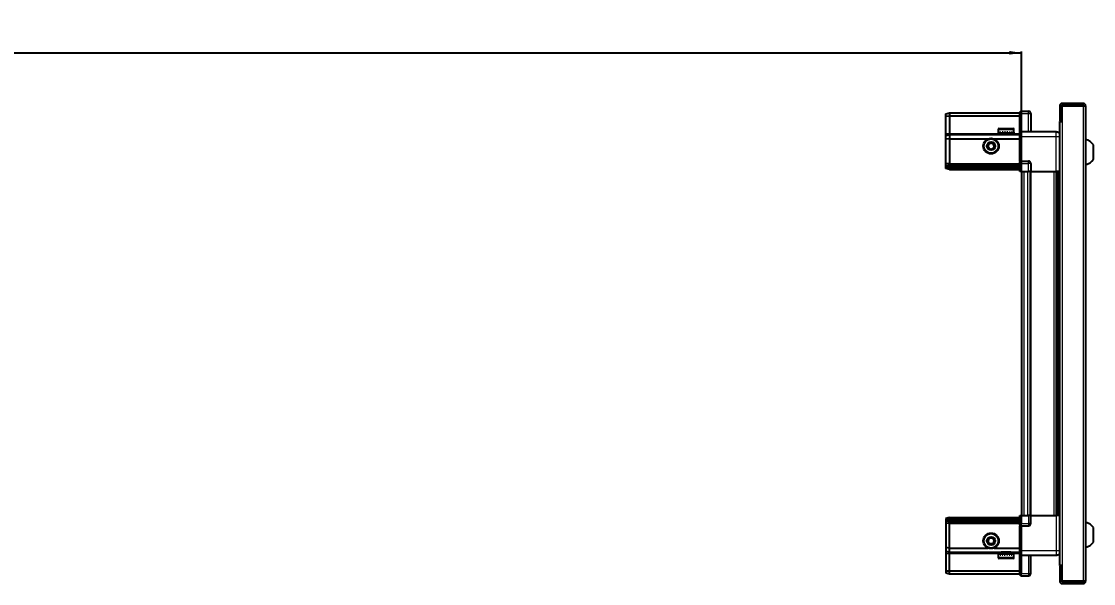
# Model space of a CAD drawing. Header units: millimetres. Extents: x 834 to 4842, y -897 to 1801.
# Drawn here: x 2980 to 3870, y 1277 to 1744 of the extents above; entities that cross this region are included whole.
import ezdxf

# ---------------------------------------------------------------- set-up
doc = ezdxf.new("R2010")
doc.units = ezdxf.units.MM
doc.layers.add('FORMAT', color=7, linetype='Continuous')
doc.styles.add('SLDTEXTSTYLE0', font='TXT', dxfattribs={"width": 0.75})
doc.dimstyles.new('SLDDIMSTYLE0', dxfattribs={"dimtxt": 20, "dimasz": 10, "dimexe": 0, "dimexo": 0.0625, "dimgap": 5, "dimtad": 2, "dimdec": 1, "dimrnd": 1e-09, "dimzin": 12, "dimdsep": 46, "dimtxsty": 'SLDTEXTSTYLE0', "dimsah": 1, "dimcen": 0.09, "dimadec": 0, "dimazin": 3, "dimtfac": 1, "dimtofl": 0, "dimtmove": 0, "dimatfit": 3, "dimfxl": 0, "dimfrac": 2, "dimtolj": 1, "dimtzin": 12, "dimarcsym": 0})

# ---------------------------------------------------------------- blocks, each defined once
blk = doc.blocks.new('_D_4')
at = {"layer": 'FORMAT'}
for p, q in [((1910.07, 1619.77), (1910.07, 1719.26)), ((3810.07, 1619.77), (3810.07, 1719.26)), ((1910.07, 1718.26), (3810.07, 1718.26))]:
    blk.add_line(p, q, dxfattribs=at)
for points in [[(1910.07, 1718.26), (1920.07, 1716.72), (1920.07, 1719.8)], [(3810.07, 1718.26), (3800.07, 1719.8), (3800.07, 1716.72)]]:
    blk.add_solid(points, dxfattribs=at)
at = {"layer": 'FORMAT', "insert": (2830.51, 1744.04), "char_height": 20, "attachment_point": 1, "style": 'SLDTEXTSTYLE0'}
blk.add_mtext('1900', dxfattribs=at)

msp = doc.modelspace()

# ---------------------------------------------------------------- linework, layer by layer
at = {"color": 7, "linetype": 'Continuous', "lineweight": 25}
for p, q in [((3841.92, 1674.16), (3841.92, 1661.76)), ((3843.42, 1674.16), (3843.42, 1661.76)), ((3843.92, 1661.26), (3843.92, 1674.16)), ((3843.92, 1674.16), (3861.32, 1674.16)), ((3861.32, 1676.26), (3844.02, 1676.26)), ((3861.32, 1674.76), (3844.02, 1674.76)), ((3861.32, 1674.76), (3861.32, 1676.26)), ((3861.32, 1674.16), (3863.42, 1674.16)), ((3863.42, 1674.16), (3863.42, 1279.36)), ((3747.42, 1667.45), (3750.42, 1668.26)), ((3747.42, 1665.6), (3747.42, 1667.45)), ((3747.42, 1665.6), (3750.42, 1665.76)), ((3747.42, 1651.26), (3747.42, 1665.6)), ((3750.42, 1668.26), (3750.42, 1665.76)), ((3750.42, 1668.26), (3808.72, 1668.26)), ((3750.42, 1665.76), (3750.42, 1651.26)), ((3750.42, 1665.76), (3808.72, 1665.76)), ((3809.59, 1669.76), (3808.72, 1669.26)), ((3809.59, 1669.76), (3808.72, 1669.26)), ((3808.72, 1669.26), (3808.72, 1667.76)), ((3808.72, 1652.96), (3808.72, 1667.76)), ((3809.92, 1669.76), (3809.59, 1669.76)), ((3809.92, 1669.76), (3809.59, 1669.76)), ((3809.92, 1669.76), (3809.92, 1669.76)), ((3809.92, 1667.76), (3809.92, 1669.76)), ((3809.92, 1669.76), (3815.92, 1669.76)), ((3809.92, 1667.76), (3809.92, 1652.96)), ((3817.92, 1667.76), (3817.92, 1652.76)), ((3841.82, 1661.26), (3841.82, 1292.26)), ((3841.82, 1661.26), (3843.92, 1661.26)), ((3841.92, 1661.76), (3843.42, 1661.76)), ((3747.42, 1649.45), (3747.42, 1651.26)), ((3747.42, 1649.45), (3750.42, 1650.26)), ((3747.42, 1646.42), (3747.42, 1649.45)), ((3750.42, 1651.26), (3750.42, 1650.26)), ((3750.42, 1650.26), (3750.42, 1646.76)), ((3750.42, 1650.26), (3808.72, 1650.26)), ((3790.92, 1654.66), (3790.92, 1651.76)), ((3790.92, 1651.76), (3790.96, 1651.76)), ((3791.08, 1652.26), (3790.96, 1652.26)), ((3790.96, 1652.26), (3790.96, 1651.76)), ((3790.96, 1651.76), (3791.08, 1651.76)), ((3791.08, 1652.26), (3791.08, 1651.76)), ((3791.08, 1651.76), (3791.49, 1651.76)), ((3791.83, 1652.26), (3791.49, 1652.26)), ((3791.49, 1652.26), (3791.49, 1651.76)), ((3791.49, 1651.76), (3791.83, 1651.76)), ((3791.72, 1655.46), (3803.12, 1655.46)), ((3791.83, 1652.26), (3791.83, 1651.76)), ((3791.83, 1651.76), (3792.6, 1651.76)), ((3793.12, 1652.26), (3792.6, 1652.26)), ((3792.6, 1652.26), (3792.6, 1651.76)), ((3792.6, 1651.76), (3793.12, 1651.76)), ((3793.02, 1651.76), (3793.02, 1651.66)), ((3793.02, 1651.66), (3801.82, 1651.66)), ((3793.12, 1652.26), (3793.12, 1651.76)), ((3793.12, 1651.76), (3794.18, 1651.76)), ((3793.42, 1651.26), (3794.11, 1650.77)), ((3793.42, 1651.26), (3801.42, 1651.26)), ((3794.11, 1650.77), (3793.42, 1650.29)), ((3793.42, 1650.29), (3793.42, 1650.26)), ((3793.42, 1650.29), (3801.42, 1650.29)), ((3794.11, 1650.77), (3800.73, 1650.77)), ((3794.84, 1652.26), (3794.18, 1652.26)), ((3794.18, 1652.26), (3794.18, 1651.76)), ((3794.18, 1651.76), (3794.84, 1651.76)), ((3794.84, 1652.26), (3794.84, 1651.76)), ((3794.84, 1651.76), (3796.08, 1651.76)), ((3796.81, 1652.26), (3796.08, 1652.26)), ((3796.08, 1652.26), (3796.08, 1651.76)), ((3796.08, 1651.76), (3796.51, 1651.76)), ((3796.51, 1652.26), (3796.51, 1651.76)), ((3796.81, 1652.26), (3796.81, 1651.76)), ((3796.81, 1651.76), (3798.11, 1651.76)), ((3798.84, 1652.26), (3798.11, 1652.26)), ((3798.11, 1652.26), (3798.11, 1651.76)), ((3798.38, 1652.26), (3798.38, 1651.76)), ((3798.38, 1651.76), (3798.84, 1651.76)), ((3798.84, 1652.26), (3798.84, 1651.76)), ((3798.84, 1651.76), (3800.08, 1651.76)), ((3800.73, 1652.26), (3800.08, 1652.26)), ((3800.08, 1652.26), (3800.08, 1651.76)), ((3800.08, 1651.76), (3800.73, 1651.76)), ((3800.73, 1652.26), (3800.73, 1651.76)), ((3800.73, 1651.76), (3801.78, 1651.76)), ((3800.73, 1650.77), (3801.42, 1651.26)), ((3801.42, 1650.29), (3800.73, 1650.77)), ((3801.42, 1650.26), (3801.42, 1650.29)), ((3802.3, 1652.26), (3801.78, 1652.26)), ((3801.78, 1652.26), (3801.78, 1651.76)), ((3801.78, 1651.76), (3802.3, 1651.76)), ((3801.82, 1651.66), (3801.82, 1651.76)), ((3802.3, 1652.26), (3802.3, 1651.76)), ((3802.3, 1651.76), (3803.06, 1651.76)), ((3803.39, 1652.26), (3803.06, 1652.26)), ((3803.06, 1652.26), (3803.06, 1651.76)), ((3803.06, 1651.76), (3803.39, 1651.76)), ((3803.39, 1652.26), (3803.39, 1651.76)), ((3803.39, 1651.76), (3803.78, 1651.76)), ((3803.89, 1652.26), (3803.78, 1652.26)), ((3803.78, 1652.26), (3803.78, 1651.76)), ((3803.78, 1651.76), (3803.89, 1651.76)), ((3803.89, 1652.26), (3803.89, 1651.76)), ((3803.89, 1651.76), (3803.92, 1651.76)), ((3803.92, 1651.76), (3803.92, 1654.66)), ((3808.72, 1652.76), (3808.72, 1652.96)), ((3809.92, 1652.76), (3808.72, 1652.76)), ((3808.72, 1648.76), (3808.72, 1652.76)), ((3808.72, 1628.46), (3808.72, 1648.76)), ((3809.92, 1652.96), (3809.92, 1652.76)), ((3809.92, 1652.76), (3809.92, 1648.76)), ((3809.92, 1652.76), (3838.92, 1652.76)), ((3809.92, 1648.76), (3809.92, 1628.46)), ((3750.42, 1646.76), (3747.42, 1646.42)), ((3747.42, 1626.26), (3747.42, 1646.42)), ((3750.42, 1646.76), (3750.42, 1626.26)), ((3750.42, 1646.76), (3782.42, 1646.76)), ((3787.42, 1646.76), (3808.72, 1646.76)), ((3870.02, 1629.76), (3870.02, 1641.76)), ((3747.42, 1624.45), (3747.42, 1626.26)), ((3750.42, 1625.26), (3747.42, 1624.45)), ((3747.42, 1623.71), (3747.42, 1624.45)), ((3750.42, 1624.26), (3747.42, 1623.71)), ((3747.42, 1623.21), (3747.42, 1623.71)), ((3747.42, 1622.06), (3747.42, 1623.21)), ((3750.42, 1622.76), (3747.42, 1623.21)), ((3750.42, 1621.26), (3747.42, 1622.06)), ((3750.42, 1626.26), (3750.42, 1625.26)), ((3750.42, 1625.26), (3750.42, 1624.26)), ((3750.42, 1625.26), (3808.72, 1625.26)), ((3750.42, 1624.26), (3808.72, 1624.26)), ((3750.42, 1624.26), (3750.42, 1622.76)), ((3750.42, 1622.76), (3750.42, 1621.26)), ((3750.42, 1622.76), (3808.72, 1622.76)), ((3750.42, 1621.26), (3808.72, 1621.26)), ((3808.72, 1628.26), (3808.72, 1628.46)), ((3809.92, 1628.26), (3808.72, 1628.26)), ((3808.72, 1628.26), (3808.72, 1627.58)), ((3808.72, 1619.76), (3808.72, 1627.58)), ((3809.59, 1626.26), (3809.59, 1619.76)), ((3809.92, 1628.46), (3809.92, 1628.26)), ((3809.92, 1626.26), (3809.92, 1628.26)), ((3809.92, 1626.26), (3809.92, 1628.26)), ((3809.92, 1628.26), (3815.92, 1628.26)), ((3809.92, 1626.26), (3809.92, 1619.76)), ((3817.92, 1626.26), (3817.92, 1619.76)), ((3809.59, 1619.76), (3808.72, 1619.76)), ((3809.92, 1619.76), (3809.59, 1619.76)), ((3809.92, 1619.76), (3815.92, 1619.76)), ((3810.07, 1619.76), (3810.07, 1333.76)), ((3817.92, 1619.76), (3815.92, 1619.76)), ((3817.27, 1619.76), (3817.27, 1333.76)), ((3817.92, 1619.76), (3838.92, 1619.76)), ((3839.94, 1333.76), (3839.94, 1619.76)), ((3839.98, 1333.76), (3839.98, 1619.76)), ((3841.77, 1619.76), (3841.77, 1333.76)), ((3750.42, 1332.26), (3747.42, 1331.45)), ((3747.42, 1331.45), (3747.42, 1330.3)), ((3750.42, 1330.76), (3747.42, 1330.3)), ((3747.42, 1330.3), (3747.42, 1329.8)), ((3750.42, 1329.26), (3747.42, 1329.8)), ((3747.42, 1329.8), (3747.42, 1329.06)), ((3750.42, 1328.26), (3747.42, 1329.06)), ((3747.42, 1329.06), (3747.42, 1327.26)), ((3747.42, 1327.26), (3747.42, 1307.09)), ((3750.42, 1330.76), (3750.42, 1332.26)), ((3750.42, 1332.26), (3808.72, 1332.26)), ((3750.42, 1329.26), (3750.42, 1330.76)), ((3750.42, 1330.76), (3808.72, 1330.76)), ((3750.42, 1329.26), (3808.72, 1329.26)), ((3750.42, 1328.26), (3750.42, 1329.26)), ((3750.42, 1328.26), (3808.72, 1328.26)), ((3750.42, 1327.26), (3750.42, 1328.26)), ((3750.42, 1306.76), (3750.42, 1327.26)), ((3808.72, 1325.93), (3808.72, 1333.76)), ((3808.72, 1333.76), (3809.59, 1333.76)), ((3809.59, 1333.76), (3809.59, 1333.76)), ((3809.59, 1333.76), (3809.59, 1327.26)), ((3809.92, 1333.76), (3809.59, 1333.76)), ((3809.92, 1333.76), (3809.92, 1327.26)), ((3809.92, 1333.76), (3809.92, 1333.76)), ((3809.92, 1333.76), (3815.92, 1333.76)), ((3809.92, 1333.76), (3809.92, 1327.26)), ((3809.92, 1325.26), (3809.92, 1327.26)), ((3817.92, 1333.76), (3815.92, 1333.76)), ((3817.92, 1327.26), (3817.92, 1333.76)), ((3817.92, 1333.76), (3838.92, 1333.76)), ((3808.72, 1325.93), (3808.72, 1325.26)), ((3809.92, 1325.26), (3808.72, 1325.26)), ((3808.72, 1325.06), (3808.72, 1325.26)), ((3808.72, 1304.76), (3808.72, 1325.06)), ((3809.92, 1325.26), (3809.92, 1325.06)), ((3809.92, 1325.26), (3815.92, 1325.26)), ((3809.92, 1325.06), (3809.92, 1304.76)), ((3870.02, 1311.76), (3870.02, 1323.76)), ((3750.42, 1306.76), (3747.42, 1307.09)), ((3747.42, 1307.09), (3747.42, 1304.06)), ((3747.42, 1304.06), (3750.42, 1303.26)), ((3747.42, 1304.06), (3747.42, 1302.26)), ((3747.42, 1302.26), (3747.42, 1287.91)), ((3750.42, 1306.76), (3782.42, 1306.76)), ((3750.42, 1303.26), (3750.42, 1306.76)), ((3750.42, 1303.26), (3808.72, 1303.26)), ((3750.42, 1302.26), (3750.42, 1303.26)), ((3750.42, 1287.76), (3750.42, 1302.26)), ((3787.42, 1306.76), (3808.72, 1306.76)), ((3790.92, 1301.76), (3790.92, 1298.86)), ((3790.94, 1301.76), (3790.92, 1301.76)), ((3790.94, 1301.26), (3790.94, 1301.76)), ((3791.04, 1301.76), (3790.94, 1301.76)), ((3790.94, 1301.26), (3791.04, 1301.26)), ((3791.04, 1301.26), (3791.04, 1301.76)), ((3791.41, 1301.76), (3791.04, 1301.76)), ((3791.41, 1301.26), (3791.41, 1301.76)), ((3791.73, 1301.76), (3791.41, 1301.76)), ((3791.41, 1301.26), (3791.73, 1301.26)), ((3791.73, 1301.26), (3791.73, 1301.76)), ((3792.47, 1301.76), (3791.73, 1301.76)), ((3792.47, 1301.26), (3792.47, 1301.76)), ((3792.97, 1301.76), (3792.47, 1301.76)), ((3792.47, 1301.26), (3792.97, 1301.26)), ((3792.97, 1301.26), (3792.97, 1301.76)), ((3794.01, 1301.76), (3792.97, 1301.76)), ((3793.02, 1301.86), (3793.02, 1301.76)), ((3801.82, 1301.86), (3793.02, 1301.86)), ((3793.42, 1303.26), (3793.42, 1303.22)), ((3793.42, 1303.22), (3794.11, 1302.74)), ((3801.42, 1303.22), (3793.42, 1303.22)), ((3794.11, 1302.74), (3793.42, 1302.26)), ((3801.42, 1302.26), (3793.42, 1302.26)), ((3794.01, 1301.26), (3794.01, 1301.76)), ((3794.66, 1301.76), (3794.01, 1301.76)), ((3794.01, 1301.26), (3794.66, 1301.26)), ((3800.73, 1302.74), (3794.11, 1302.74)), ((3794.66, 1301.26), (3794.66, 1301.76)), ((3795.89, 1301.76), (3794.66, 1301.76)), ((3795.89, 1301.26), (3795.89, 1301.76)), ((3796.38, 1301.76), (3795.89, 1301.76)), ((3795.89, 1301.26), (3796.61, 1301.26)), ((3796.38, 1301.26), (3796.38, 1301.76)), ((3796.61, 1301.26), (3796.61, 1301.76)), ((3797.91, 1301.76), (3796.61, 1301.76)), ((3797.91, 1301.26), (3797.91, 1301.76)), ((3797.91, 1301.26), (3798.64, 1301.26)), ((3798.25, 1301.26), (3798.25, 1301.76)), ((3798.64, 1301.76), (3798.25, 1301.76)), ((3798.64, 1301.26), (3798.64, 1301.76)), ((3799.89, 1301.76), (3798.64, 1301.76)), ((3799.89, 1301.26), (3799.89, 1301.76)), ((3800.56, 1301.76), (3799.89, 1301.76)), ((3799.89, 1301.26), (3800.56, 1301.26)), ((3800.56, 1301.26), (3800.56, 1301.76)), ((3801.63, 1301.76), (3800.56, 1301.76)), ((3800.73, 1302.74), (3801.42, 1303.22)), ((3801.42, 1302.26), (3800.73, 1302.74)), ((3801.42, 1303.22), (3801.42, 1303.26)), ((3801.63, 1301.26), (3801.63, 1301.76)), ((3802.16, 1301.76), (3801.63, 1301.76)), ((3801.63, 1301.26), (3802.16, 1301.26)), ((3801.82, 1301.76), (3801.82, 1301.86)), ((3802.16, 1301.26), (3802.16, 1301.76)), ((3802.95, 1301.76), (3802.16, 1301.76)), ((3802.95, 1301.26), (3802.95, 1301.76)), ((3803.3, 1301.76), (3802.95, 1301.76)), ((3802.95, 1301.26), (3803.3, 1301.26)), ((3803.3, 1301.26), (3803.3, 1301.76)), ((3803.74, 1301.76), (3803.3, 1301.76)), ((3803.74, 1301.26), (3803.74, 1301.76)), ((3803.87, 1301.76), (3803.74, 1301.76)), ((3803.74, 1301.26), (3803.87, 1301.26)), ((3803.87, 1301.26), (3803.87, 1301.76)), ((3803.92, 1301.76), (3803.87, 1301.76)), ((3803.92, 1298.86), (3803.92, 1301.76)), ((3808.72, 1300.76), (3808.72, 1304.76)), ((3809.92, 1300.76), (3808.72, 1300.76)), ((3808.72, 1300.56), (3808.72, 1300.76)), ((3808.72, 1285.76), (3808.72, 1300.56)), ((3809.92, 1304.76), (3809.92, 1300.76)), ((3809.92, 1300.76), (3809.92, 1300.56)), ((3809.92, 1300.76), (3838.92, 1300.76)), ((3809.92, 1300.56), (3809.92, 1285.76)), ((3809.92, 1300.56), (3809.92, 1285.76)), ((3817.92, 1285.76), (3817.92, 1300.76)), ((3803.12, 1298.06), (3791.72, 1298.06)), ((3843.92, 1292.26), (3841.82, 1292.26)), ((3841.92, 1291.76), (3843.42, 1291.76)), ((3841.92, 1291.76), (3841.92, 1279.36)), ((3843.42, 1291.76), (3843.42, 1279.36)), ((3843.92, 1279.36), (3843.92, 1292.26)), ((3747.42, 1287.91), (3750.42, 1287.76)), ((3747.42, 1287.91), (3747.42, 1286.06)), ((3747.42, 1286.06), (3750.42, 1285.26)), ((3750.42, 1287.76), (3808.72, 1287.76)), ((3750.42, 1285.26), (3750.42, 1287.76)), ((3750.42, 1285.26), (3808.72, 1285.26)), ((3808.72, 1285.76), (3808.72, 1284.26)), ((3808.72, 1284.26), (3809.59, 1283.76)), ((3809.92, 1283.76), (3809.59, 1283.76)), ((3809.92, 1283.76), (3809.92, 1285.76)), ((3809.92, 1283.76), (3815.92, 1283.76)), ((3861.32, 1279.36), (3843.92, 1279.36)), ((3844.02, 1278.76), (3861.32, 1278.76)), ((3844.02, 1277.26), (3861.32, 1277.26)), ((3863.42, 1279.36), (3861.32, 1279.36)), ((3861.32, 1278.76), (3861.32, 1277.26))]:
    msp.add_line(p, q, dxfattribs=at)
at = {"color": 8, "linetype": 'Continuous', "lineweight": 18}
for p, q in [((3843.42, 1674.16), (3841.92, 1674.16)), ((3844.02, 1674.76), (3844.02, 1676.26)), ((3861.32, 1674.16), (3861.32, 1279.36)), ((3809.92, 1667.76), (3808.72, 1667.76)), ((3809.92, 1667.76), (3815.92, 1667.76)), ((3815.92, 1667.76), (3815.92, 1669.76)), ((3815.92, 1652.76), (3815.92, 1667.76)), ((3815.92, 1667.76), (3817.92, 1667.76)), ((3843.92, 1661.26), (3843.92, 1292.26)), ((3747.42, 1651.26), (3750.42, 1651.26)), ((3750.42, 1651.26), (3793.42, 1651.26)), ((3790.92, 1654.66), (3803.92, 1654.66)), ((3801.42, 1651.26), (3808.72, 1651.26)), ((3808.72, 1652.96), (3809.92, 1652.96)), ((3809.92, 1648.76), (3808.72, 1648.76)), ((3809.92, 1648.76), (3838.92, 1648.76)), ((3838.92, 1619.76), (3838.92, 1648.76)), ((3750.42, 1626.26), (3747.42, 1626.26)), ((3750.42, 1626.26), (3808.72, 1626.26)), ((3808.72, 1628.46), (3809.92, 1628.46)), ((3809.92, 1626.26), (3809.59, 1626.26)), ((3809.92, 1626.26), (3815.92, 1626.26)), ((3815.92, 1626.26), (3815.92, 1628.26)), ((3815.92, 1619.76), (3815.92, 1626.26)), ((3817.92, 1626.26), (3815.92, 1626.26)), ((3812.07, 1619.76), (3812.07, 1333.76)), ((3815.27, 1619.76), (3815.27, 1333.76)), ((3817.92, 1619.76), (3817.92, 1333.76)), ((3837.32, 1333.76), (3837.32, 1619.76)), ((3838.74, 1619.76), (3838.74, 1333.76)), ((3841.18, 1333.76), (3841.18, 1619.76)), ((3750.42, 1327.26), (3747.42, 1327.26)), ((3750.42, 1327.26), (3808.72, 1327.26)), ((3809.92, 1333.76), (3809.59, 1333.76)), ((3809.92, 1327.26), (3809.59, 1327.26)), ((3809.92, 1327.26), (3815.92, 1327.26)), ((3815.92, 1333.76), (3815.92, 1327.26)), ((3817.92, 1327.26), (3815.92, 1327.26)), ((3815.92, 1327.26), (3815.92, 1325.26)), ((3838.92, 1333.76), (3838.92, 1304.76)), ((3809.92, 1325.06), (3808.72, 1325.06)), ((3747.42, 1302.26), (3750.42, 1302.26)), ((3750.42, 1302.26), (3793.42, 1302.26)), ((3801.42, 1302.26), (3808.72, 1302.26)), ((3809.92, 1304.76), (3808.72, 1304.76)), ((3809.92, 1300.56), (3808.72, 1300.56)), ((3809.92, 1304.76), (3838.92, 1304.76)), ((3815.92, 1300.76), (3815.92, 1285.76)), ((3803.92, 1298.86), (3790.92, 1298.86)), ((3809.92, 1285.76), (3808.72, 1285.76)), ((3809.92, 1285.76), (3815.92, 1285.76)), ((3815.92, 1285.76), (3817.92, 1285.76)), ((3815.92, 1285.76), (3815.92, 1283.76)), ((3843.42, 1279.36), (3841.92, 1279.36)), ((3844.02, 1278.76), (3844.02, 1277.26))]:
    msp.add_line(p, q, dxfattribs=at)
at = {"color": 7, "linetype": 'Continuous', "lineweight": 25}
for centre, radius in [((3784.92, 1640.76), 6.5), ((3784.92, 1640.76), 3.46), ((3784.92, 1312.76), 6.5), ((3784.92, 1312.76), 3.46)]:
    msp.add_circle(centre, radius, dxfattribs=at)
at = {"color": 8, "linetype": 'Continuous', "lineweight": 18}
for centre in [(3784.92, 1640.76), (3784.92, 1312.76)]:
    msp.add_circle(centre, 5.7, dxfattribs=at)
at = {"color": 7, "linetype": 'Continuous', "lineweight": 25}
for centre, radius, start, end in [((3844.02, 1674.16), 2.1, 90, 180), ((3844.02, 1674.16), 0.6, 90, 180), ((3861.32, 1674.16), 2.1, 0, 90), ((3861.32, 1674.16), 0.6, 0, 90), ((3815.92, 1667.76), 2, 0, 90), ((3791.72, 1654.66), 0.8, 90, 180), ((3793.02, 1651.26), 0.4, 0, 90), ((3801.82, 1651.26), 0.4, 90, 180), ((3803.12, 1654.66), 0.8, 0, 90), ((3784.92, 1640.76), 2.5, 120.74103, 180.74103), ((3784.92, 1640.76), 2.5, 180.74103, 240.74103), ((3784.92, 1640.76), 2.5, 60.74103, 120.74103), ((3784.92, 1640.76), 2.5, 240.74103, 300.74103), ((3784.92, 1640.76), 2.5, 0.74103, 60.74103), ((3784.92, 1640.76), 2.5, 300.74103, 0.74103), ((3860.4, 1634.73), 11.91, 36.1266, 75.29965), ((3860.4, 1636.78), 11.91, 284.70035, 323.8734), ((3815.92, 1626.26), 2, 0, 90), ((3815.92, 1327.26), 2, 270, 0), ((3860.4, 1316.73), 11.91, 36.1266, 75.29965), ((3784.92, 1312.76), 2.5, 155.91157, 215.91157), ((3784.92, 1312.76), 2.5, 95.91157, 155.91157), ((3784.92, 1312.76), 2.5, 215.91157, 275.91157), ((3784.92, 1312.76), 2.5, 35.91157, 95.91157), ((3784.92, 1312.76), 2.5, 275.91157, 335.91157), ((3784.92, 1312.76), 2.5, 335.91157, 35.91157), ((3860.4, 1318.78), 11.91, 284.70035, 323.8734), ((3793.02, 1302.26), 0.4, 270, 360), ((3801.82, 1302.26), 0.4, 180, 270), ((3791.72, 1298.86), 0.8, 180, 270), ((3803.12, 1298.86), 0.8, 270, 360), ((3815.92, 1285.76), 2, 270, 0), ((3844.02, 1279.36), 2.1, 180, 270), ((3844.02, 1279.36), 0.6, 180, 270), ((3861.32, 1279.36), 2.1, 270, 0), ((3861.32, 1279.36), 0.6, 270, 0)]:
    msp.add_arc(centre, radius, start, end, dxfattribs=at)
for centre, start_param, end_param in [((3806.12, 1626.26), 0, 0.722734), ((3806.12, 1327.26), 5.560451, 6.283185)]:
    msp.add_ellipse(centre, major_axis=(3.46, 0), ratio=0.57735, start_param=start_param, end_param=end_param, dxfattribs=at)
for points, knots in [([(3838.92, 1652.76), (3839.36, 1652.71), (3840.04, 1652.64), (3840.85, 1652.2), (3841.41, 1651.76), (3841.68, 1651.39), (3841.82, 1651.21)], [0, 0, 0, 0, 0.384298, 0.591173, 0.802437, 1, 1, 1, 1]), ([(3782.4, 1642.17), (3782.84, 1642.43), (3783.67, 1642.92), (3784.5, 1643.42), (3784.88, 1643.64)], [0, 0, 0, 0, 0.534686, 1, 1, 1, 1]), ([(3782.44, 1639.28), (3782.44, 1639.41), (3782.43, 1640), (3782.42, 1641), (3782.41, 1641.82), (3782.4, 1642.17)], [0, 0, 0, 0, 0.133125, 0.637099, 1, 1, 1, 1]), ([(3784.96, 1637.87), (3784.51, 1638.12), (3783.67, 1638.59), (3782.83, 1639.06), (3782.44, 1639.28)], [0, 0, 0, 0, 0.5346859, 1, 1, 1, 1]), ([(3784.88, 1643.64), (3785.33, 1643.39), (3786.17, 1642.92), (3787.01, 1642.45), (3787.4, 1642.23)], [0, 0, 0, 0, 0.534686, 1, 1, 1, 1]), ([(3787.44, 1639.35), (3786.99, 1639.08), (3786.17, 1638.59), (3785.34, 1638.1), (3784.96, 1637.87)], [0, 0, 0, 0, 0.534686, 1, 1, 1, 1]), ([(3787.4, 1642.23), (3787.4, 1641.89), (3787.42, 1641.06), (3787.43, 1640.07), (3787.44, 1639.47), (3787.44, 1639.35)], [0, 0, 0, 0, 0.362901, 0.866875, 1, 1, 1, 1]), ([(3841.77, 1619.76), (3841.73, 1619.76), (3841.51, 1619.76), (3840.79, 1619.76), (3839.83, 1619.76), (3839.18, 1619.76), (3838.92, 1619.76)], [0, 0, 0, 0, 0.071707, 0.420979, 0.770251, 1, 1, 1, 1]), ([(3841.77, 1333.76), (3841.73, 1333.76), (3841.51, 1333.76), (3840.79, 1333.76), (3839.83, 1333.76), (3839.18, 1333.76), (3838.92, 1333.76)], [0, 0, 0, 0, 0.071707, 0.420979, 0.770251, 1, 1, 1, 1]), ([(3782.05, 1312.46), (3782.26, 1312.93), (3782.65, 1313.81), (3783.04, 1314.69), (3783.23, 1315.1)], [0, 0, 0, 0, 0.534686, 1, 1, 1, 1]), ([(3783.74, 1310.12), (3783.44, 1310.54), (3782.87, 1311.32), (3782.31, 1312.1), (3782.05, 1312.46)], [0, 0, 0, 0, 0.534686, 1, 1, 1, 1]), ([(3783.23, 1315.1), (3783.57, 1315.13), (3784.39, 1315.22), (3785.38, 1315.32), (3785.97, 1315.38), (3786.1, 1315.39)], [0, 0, 0, 0, 0.3629006, 0.8668753, 1, 1, 1, 1]), ([(3786.61, 1310.42), (3786.49, 1310.41), (3785.89, 1310.34), (3784.9, 1310.24), (3784.08, 1310.16), (3783.74, 1310.12)], [0, 0, 0, 0, 0.1331247, 0.6370994, 1, 1, 1, 1]), ([(3786.1, 1315.39), (3786.4, 1314.97), (3786.97, 1314.19), (3787.53, 1313.42), (3787.79, 1313.05)], [0, 0, 0, 0, 0.534686, 1, 1, 1, 1]), ([(3787.79, 1313.05), (3787.58, 1312.58), (3787.19, 1311.7), (3786.79, 1310.83), (3786.61, 1310.42)], [0, 0, 0, 0, 0.5346859, 1, 1, 1, 1]), ([(3838.92, 1300.76), (3839.36, 1300.8), (3840.04, 1300.88), (3840.85, 1301.31), (3841.41, 1301.75), (3841.68, 1302.12), (3841.82, 1302.31)], [0, 0, 0, 0, 0.384298, 0.591173, 0.802437, 1, 1, 1, 1])]:
    msp.add_open_spline(points, degree=3, knots=knots, dxfattribs=at)
at = {"color": 8, "linetype": 'Continuous', "lineweight": 18}
for points in [[(3838.92, 1648.76), (3838.92, 1649.28), (3838.92, 1650.33), (3838.92, 1651.65), (3838.92, 1652.58), (3838.92, 1652.7), (3838.92, 1652.76)], [(3838.92, 1304.76), (3838.92, 1304.23), (3838.92, 1303.18), (3838.92, 1301.86), (3838.92, 1300.94), (3838.92, 1300.82), (3838.92, 1300.76)]]:
    msp.add_open_spline(points, degree=3, dxfattribs=at)
for points in [[(3838.92, 1648.76), (3839.36, 1648.76), (3840.04, 1648.76), (3840.85, 1648.76), (3841.41, 1648.76), (3841.68, 1648.76), (3841.82, 1648.76)], [(3838.92, 1304.76), (3839.36, 1304.76), (3840.04, 1304.76), (3840.85, 1304.76), (3841.41, 1304.76), (3841.68, 1304.76), (3841.82, 1304.76)]]:
    msp.add_open_spline(points, degree=3, knots=[0, 0, 0, 0, 0.384298, 0.591173, 0.802437, 1, 1, 1, 1], dxfattribs=at)

# ---------------------------------------------------------------- dimensions: what is measured, and where the dimension line sits
at = {"layer": 'FORMAT'}
dim = msp.add_linear_dim(base=(3810.07, 1718.26), p1=(1910.07, 1619.76), p2=(3810.07, 1619.76), angle=0, dimstyle='SLDDIMSTYLE0', dxfattribs=at)
dim.commit()
dim.dimension.update_dxf_attribs({"geometry": '_D_4', "text_midpoint": (2860.07, 1718.26), "dimtype": 160})

doc.saveas('drawing.dxf')
